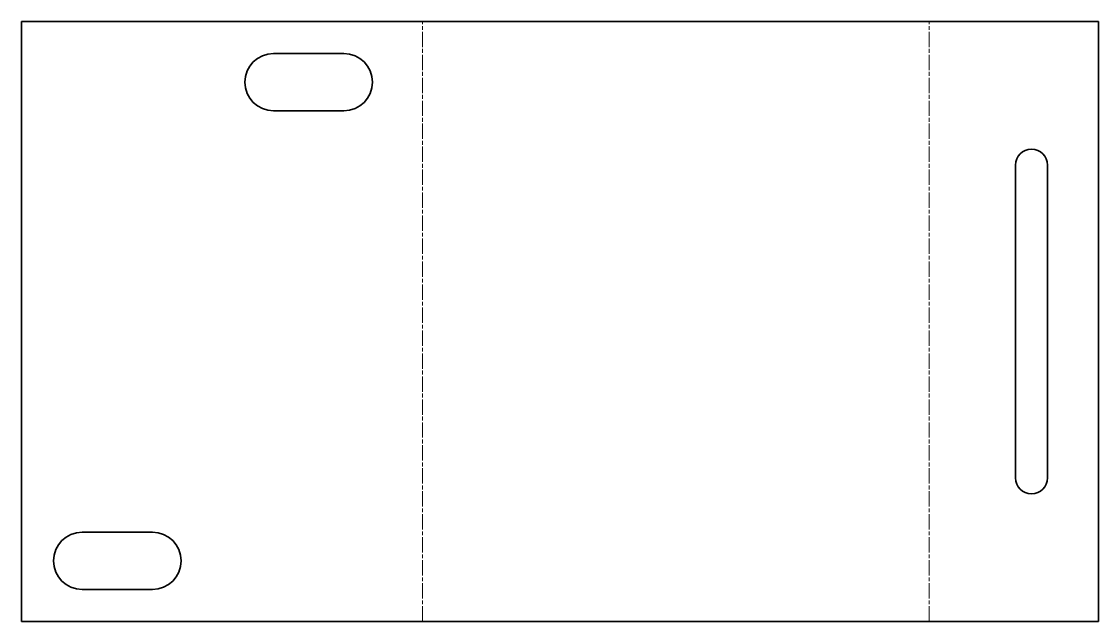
# Model space of a CAD drawing. Header units: inches. Extents: x 0 to 169, y 0 to 94.
import ezdxf

# ---------------------------------------------------------------- set-up
doc = ezdxf.new("R2010")
doc.units = ezdxf.units.IN
doc.header["$MEASUREMENT"] = 0
doc.linetypes.add('Chain', pattern=[13.68, 9.12, -1.14, 2.28, -1.14])
doc.layers.add('SIMUMAK Bend Centerline (ISO)', color=7, linetype='Chain', lineweight=9)
doc.layers.add('SIMUMAK Visible (ISO)', color=7, linetype='Continuous', lineweight=35)

# ---------------------------------------------------------------- blocks, each defined once
blk = doc.blocks.new('PTM-03-FITVC02_Sheet_4_PTM-03-FITVC02 (desplegada)')
at = {"layer": 'SIMUMAK Bend Centerline (ISO)', "ltscale": 0.263158}
for p, q in [((-21.52, -47), (-21.52, 47)), ((57.85, -47), (57.85, 47))]:
    blk.add_line(p, q, dxfattribs=at)
at = {"layer": 'SIMUMAK Visible (ISO)'}
for p, q in [((84.37, 47), (-84.37, 47)), ((-84.37, 47), (-84.37, -47)), ((84.37, 47), (84.37, -47)), ((-44.87, 42), (-33.87, 42)), ((-33.87, 33), (-44.87, 33)), ((71.37, -24.5), (71.37, 24.5)), ((76.37, 24.5), (76.37, -24.5)), ((-74.87, -33), (-63.87, -33)), ((-63.87, -42), (-74.87, -42)), ((-84.37, -47), (84.37, -47))]:
    blk.add_line(p, q, dxfattribs=at)
for centre, start, end in [((-44.87, 37.5), 90, 270), ((-33.87, 37.5), 270, 90), ((-74.87, -37.5), 90, 270), ((-63.87, -37.5), 270, 90)]:
    blk.add_arc(centre, 4.5, start, end, dxfattribs=at)
at = {"layer": 'SIMUMAK Visible (ISO)', "extrusion": (0, 0, -1)}
for centre, start, end in [((-73.87, 24.5), 360, 180), ((-73.87, -24.5), 180, 0)]:
    blk.add_arc(centre, 2.5, start, end, dxfattribs=at)

msp = doc.modelspace()

# ---------------------------------------------------------------- block references
msp.add_blockref('PTM-03-FITVC02_Sheet_4_PTM-03-FITVC02 (desplegada)', (84.37, 47))

doc.saveas('drawing.dxf')
